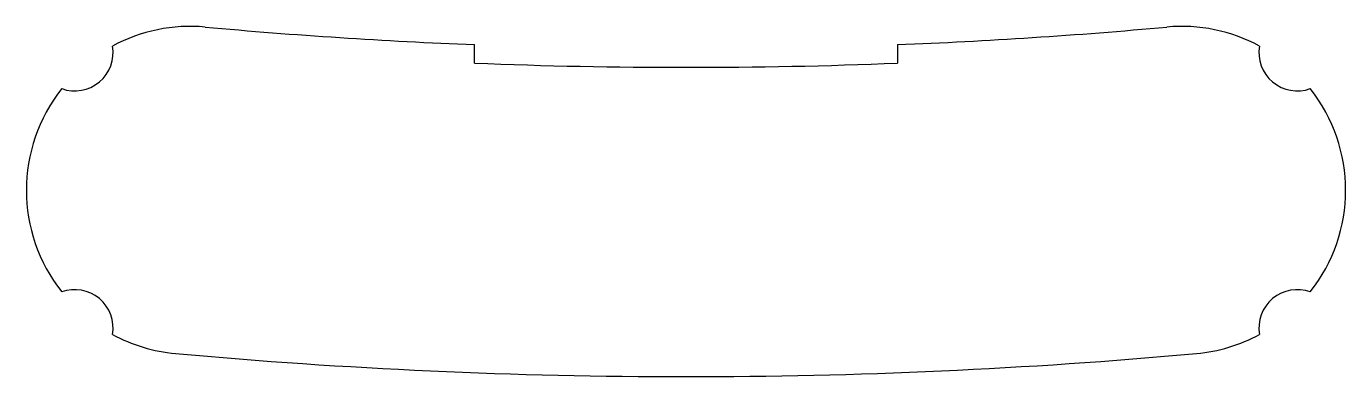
# Model space of a CAD drawing. Header units: millimetres. Extents: x -49.9 to 49.9, y -12.4 to 14.1.
import ezdxf

# ---------------------------------------------------------------- set-up
doc = ezdxf.new("R2010")
doc.units = ezdxf.units.MM

msp = doc.modelspace()

# ---------------------------------------------------------------- linework, layer by layer
for p, q in [((-16, 11.317), (-16, 12.718)), ((16, 12.718), (16, 11.317))]:
    msp.add_line(p, q)
for centre, radius, start, end in [((-37.5, 1.698), 12.4, 84.8156, 118.33165), ((0, 415), 402.6, 264.8156, 267.72237), ((0, 415), 402.6, 272.27763, 275.1844), ((37.5, 1.698), 12.4, 61.66835, 95.1844), ((-46.242, 12.116), 2.9, 250.14269, 9.85731), ((46.242, 12.116), 2.9, 170.14269, 289.85731), ((0, 415), 404, 267.73027, 272.26973), ((-37.5, 1.698), 12.4, 141.66835, 218.33165), ((37.5, 1.698), 12.4, 321.66835, 38.33165), ((-46.242, -8.72), 2.9, 350.14269, 109.85731), ((46.242, -8.72), 2.9, 70.14269, 189.85731), ((-37.5, 1.698), 12.4, 241.66835, 264.8156), ((37.5, 1.698), 12.4, 275.1844, 298.33165), ((0, 415), 427.4, 264.8156, 275.1844)]:
    msp.add_arc(centre, radius, start, end)

doc.saveas('drawing.dxf')
